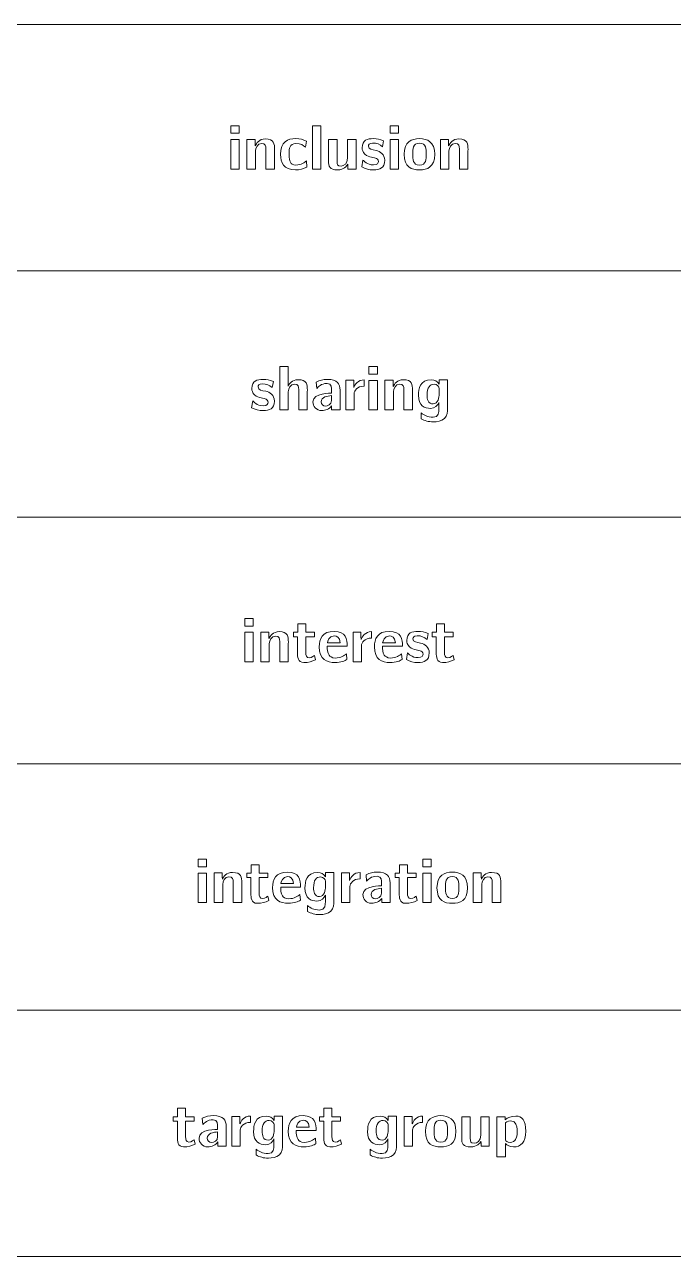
# Model space of a CAD drawing. Header units: inches. Extents: x 0 to 450, y -250 to 0.
# Drawn here: x 229.5 to 295.4, y -125 to 0 of the extents above; entities that cross this region are included whole.
import ezdxf

# ---------------------------------------------------------------- set-up
doc = ezdxf.new("R2010")
doc.units = ezdxf.units.IN
doc.header["$MEASUREMENT"] = 0
doc.layers.add('Raster', color=7, linetype='Continuous')
doc.layers.add('words', color=7, linetype='Continuous')

# ---------------------------------------------------------------- blocks, each defined once
blk = doc.blocks.new('block 32')
at = {"layer": 'words', "color": 250, "lineweight": 18}
for points in [[(250.46, -10.26), (251.31, -10.26), (251.31, -11.03), (250.46, -11.03), (250.46, -10.26)], [(258.75, -10.26), (259.6, -10.26), (259.6, -14.67), (258.75, -14.67), (258.75, -10.26)], [(266.62, -10.26), (267.47, -10.26), (267.47, -11.03), (266.62, -11.03), (266.62, -10.26)], [(250.46, -11.67), (251.31, -11.67), (251.31, -14.67), (250.46, -14.67), (250.46, -11.67)], [(266.62, -11.67), (267.47, -11.67), (267.47, -14.67), (266.62, -14.67), (266.62, -11.67)]]:
    blk.add_lwpolyline(points, dxfattribs=at)
for points, knots in [([(252.08, -11.64), (252.08, -11.64), (252.91, -11.64), (252.91, -11.64), (252.91, -11.64), (252.91, -12.04), (252.91, -12.04), (252.91, -12.04), (252.92, -12.3), (252.92, -12.3), (253.03, -12.04), (253.33, -11.6), (253.95, -11.6), (254.84, -11.6), (254.89, -12.11), (254.89, -12.67), (254.89, -12.76), (254.88, -12.84), (254.88, -12.93), (254.88, -12.93), (254.88, -14.67), (254.88, -14.67), (254.88, -14.67), (254.02, -14.67), (254.02, -14.67), (254.02, -14.67), (254.02, -12.6), (254.02, -12.6), (254.02, -12.3), (253.96, -12.06), (253.58, -12.06), (253.15, -12.06), (252.98, -12.51), (252.95, -12.82), (252.95, -12.82), (252.95, -14.67), (252.95, -14.67), (252.95, -14.67), (252.08, -14.67), (252.08, -14.67), (252.08, -14.67), (252.08, -11.64), (252.08, -11.64)], [0, 0, 0, 0, 1, 1, 1, 2, 2, 2, 3, 3, 3, 4, 4, 4, 5, 5, 5, 6, 6, 6, 7, 7, 7, 8, 8, 8, 9, 9, 9, 10, 10, 10, 11, 11, 11, 12, 12, 12, 13, 13, 13, 14, 14, 14, 14]), ([(257.04, -11.57), (257.53, -11.57), (257.74, -11.64), (258.13, -11.84), (258.13, -11.84), (258.03, -12.44), (258.03, -12.44), (257.76, -12.24), (257.6, -12.06), (257.05, -12.06), (256.4, -12.06), (256.37, -12.6), (256.37, -13.04), (256.37, -13.04), (256.37, -13.22), (256.37, -13.22), (256.37, -13.83), (256.48, -14.25), (257.03, -14.25), (257.62, -14.25), (257.95, -13.96), (258.12, -13.83), (258.12, -13.83), (258.17, -14.45), (258.17, -14.45), (257.8, -14.65), (257.48, -14.74), (257.01, -14.74), (255.8, -14.74), (255.5, -13.99), (255.5, -13.17), (255.5, -11.88), (256.21, -11.57), (257.04, -11.57)], [0, 0, 0, 0, 1, 1, 1, 2, 2, 2, 3, 3, 3, 4, 4, 4, 5, 5, 5, 6, 6, 6, 7, 7, 7, 8, 8, 8, 9, 9, 9, 10, 10, 10, 11, 11, 11, 11]), ([(260.37, -11.67), (260.37, -11.67), (261.24, -11.67), (261.24, -11.67), (261.24, -11.67), (261.24, -13.85), (261.24, -13.85), (261.25, -14.23), (261.22, -14.35), (261.64, -14.35), (261.94, -14.35), (262.31, -14.15), (262.31, -13.56), (262.31, -13.56), (262.31, -11.67), (262.31, -11.67), (262.31, -11.67), (263.17, -11.67), (263.17, -11.67), (263.17, -11.67), (263.17, -14.67), (263.17, -14.67), (263.17, -14.67), (262.33, -14.67), (262.33, -14.67), (262.33, -14.67), (262.33, -14.38), (262.33, -14.38), (262.33, -14.38), (262.32, -14.16), (262.32, -14.16), (262.21, -14.37), (261.92, -14.74), (261.31, -14.74), (260.47, -14.74), (260.37, -14.37), (260.37, -13.85), (260.37, -13.85), (260.37, -11.67), (260.37, -11.67)], [0, 0, 0, 0, 1, 1, 1, 2, 2, 2, 3, 3, 3, 4, 4, 4, 5, 5, 5, 6, 6, 6, 7, 7, 7, 8, 8, 8, 9, 9, 9, 10, 10, 10, 11, 11, 11, 12, 12, 12, 13, 13, 13, 13]), ([(263.87, -13.74), (263.95, -13.83), (264.3, -14.24), (264.94, -14.24), (265.36, -14.24), (265.44, -14.04), (265.44, -13.88), (265.44, -13.71), (265.29, -13.59), (265.14, -13.54), (264.87, -13.45), (264.28, -13.48), (263.93, -12.99), (263.88, -12.91), (263.79, -12.74), (263.79, -12.5), (263.79, -11.71), (264.35, -11.57), (264.92, -11.57), (265.33, -11.57), (265.57, -11.61), (265.97, -11.78), (265.97, -11.78), (265.87, -12.39), (265.87, -12.39), (265.54, -12.14), (265.3, -12.02), (264.84, -12.02), (264.47, -12.02), (264.42, -12.21), (264.42, -12.34), (264.42, -12.68), (264.81, -12.68), (265.2, -12.77), (265.61, -12.86), (266.08, -13.18), (266.08, -13.76), (266.08, -14.55), (265.57, -14.74), (264.94, -14.74), (264.49, -14.74), (264.13, -14.64), (263.75, -14.44), (263.75, -14.44), (263.87, -13.74), (263.87, -13.74)], [0, 0, 0, 0, 1, 1, 1, 2, 2, 2, 3, 3, 3, 4, 4, 4, 5, 5, 5, 6, 6, 6, 7, 7, 7, 8, 8, 8, 9, 9, 9, 10, 10, 10, 11, 11, 11, 12, 12, 12, 13, 13, 13, 14, 14, 14, 15, 15, 15, 15]), ([(269.61, -11.57), (270.39, -11.57), (271.16, -11.9), (271.16, -13.15), (271.16, -14.49), (270.39, -14.74), (269.61, -14.74), (268.82, -14.74), (268.06, -14.49), (268.06, -13.15), (268.06, -11.9), (268.82, -11.57), (269.61, -11.57)], [0, 0, 0, 0, 1, 1, 1, 2, 2, 2, 3, 3, 3, 4, 4, 4, 4]), ([(269.61, -14.25), (270.3, -14.25), (270.29, -13.63), (270.29, -13.14), (270.29, -12.62), (270.29, -12.03), (269.61, -12.03), (268.92, -12.03), (268.92, -12.62), (268.92, -13.14), (268.92, -13.63), (268.93, -14.25), (269.61, -14.25)], [0, 0, 0, 0, 1, 1, 1, 2, 2, 2, 3, 3, 3, 4, 4, 4, 4]), ([(271.73, -11.64), (271.73, -11.64), (272.56, -11.64), (272.56, -11.64), (272.56, -11.64), (272.56, -12.04), (272.56, -12.04), (272.56, -12.04), (272.57, -12.3), (272.57, -12.3), (272.69, -12.04), (272.98, -11.6), (273.61, -11.6), (274.49, -11.6), (274.54, -12.11), (274.54, -12.67), (274.54, -12.76), (274.53, -12.84), (274.53, -12.93), (274.53, -12.93), (274.53, -14.67), (274.53, -14.67), (274.53, -14.67), (273.67, -14.67), (273.67, -14.67), (273.67, -14.67), (273.67, -12.6), (273.67, -12.6), (273.67, -12.3), (273.61, -12.06), (273.24, -12.06), (272.81, -12.06), (272.63, -12.51), (272.6, -12.82), (272.6, -12.82), (272.6, -14.67), (272.6, -14.67), (272.6, -14.67), (271.73, -14.67), (271.73, -14.67), (271.73, -14.67), (271.73, -11.64), (271.73, -11.64)], [0, 0, 0, 0, 1, 1, 1, 2, 2, 2, 3, 3, 3, 4, 4, 4, 5, 5, 5, 6, 6, 6, 7, 7, 7, 8, 8, 8, 9, 9, 9, 10, 10, 10, 11, 11, 11, 12, 12, 12, 13, 13, 13, 14, 14, 14, 14])]:
    blk.add_open_spline(points, degree=3, knots=knots, dxfattribs=at)
blk = doc.blocks.new('block 33')
at = {"layer": 'words', "color": 250, "lineweight": 18}
for points in [[(264.48, -34.69), (265.33, -34.69), (265.33, -35.46), (264.48, -35.46), (264.48, -34.69)], [(264.48, -36.11), (265.33, -36.11), (265.33, -39.1), (264.48, -39.1), (264.48, -36.11)]]:
    blk.add_lwpolyline(points, dxfattribs=at)
for points, knots in [([(255.41, -34.69), (255.41, -34.69), (256.26, -34.69), (256.26, -34.69), (256.26, -34.69), (256.26, -36.7), (256.26, -36.7), (256.38, -36.46), (256.67, -36.04), (257.28, -36.04), (258.17, -36.04), (258.22, -36.54), (258.22, -37.11), (258.22, -37.2), (258.21, -37.29), (258.21, -37.37), (258.21, -37.37), (258.21, -39.1), (258.21, -39.1), (258.21, -39.1), (257.35, -39.1), (257.35, -39.1), (257.35, -39.1), (257.35, -37.03), (257.35, -37.03), (257.35, -36.73), (257.29, -36.49), (256.92, -36.49), (256.48, -36.49), (256.31, -36.94), (256.28, -37.26), (256.28, -37.26), (256.28, -39.1), (256.28, -39.1), (256.28, -39.1), (255.41, -39.1), (255.41, -39.1), (255.41, -39.1), (255.41, -34.69), (255.41, -34.69)], [0, 0, 0, 0, 1, 1, 1, 2, 2, 2, 3, 3, 3, 4, 4, 4, 5, 5, 5, 6, 6, 6, 7, 7, 7, 8, 8, 8, 9, 9, 9, 10, 10, 10, 11, 11, 11, 12, 12, 12, 13, 13, 13, 13]), ([(252.67, -38.18), (252.75, -38.26), (253.09, -38.67), (253.73, -38.67), (254.15, -38.67), (254.24, -38.48), (254.24, -38.32), (254.24, -38.14), (254.09, -38.02), (253.94, -37.97), (253.66, -37.88), (253.07, -37.91), (252.73, -37.42), (252.68, -37.34), (252.58, -37.17), (252.58, -36.93), (252.58, -36.14), (253.14, -36), (253.71, -36), (254.12, -36), (254.37, -36.04), (254.77, -36.21), (254.77, -36.21), (254.66, -36.82), (254.66, -36.82), (254.33, -36.57), (254.1, -36.46), (253.64, -36.46), (253.27, -36.46), (253.22, -36.65), (253.22, -36.77), (253.22, -37.12), (253.61, -37.12), (253.99, -37.2), (254.41, -37.29), (254.87, -37.61), (254.87, -38.2), (254.87, -38.98), (254.36, -39.17), (253.74, -39.17), (253.28, -39.17), (252.92, -39.07), (252.55, -38.88), (252.55, -38.88), (252.67, -38.18), (252.67, -38.18)], [0, 0, 0, 0, 1, 1, 1, 2, 2, 2, 3, 3, 3, 4, 4, 4, 5, 5, 5, 6, 6, 6, 7, 7, 7, 8, 8, 8, 9, 9, 9, 10, 10, 10, 11, 11, 11, 12, 12, 12, 13, 13, 13, 14, 14, 14, 15, 15, 15, 15]), ([(260.68, -37.39), (260.68, -37.39), (260.68, -37.13), (260.68, -37.13), (260.67, -36.93), (260.71, -36.42), (260.22, -36.42), (259.62, -36.42), (259.33, -36.75), (259.17, -36.91), (259.17, -36.91), (259.12, -36.27), (259.12, -36.27), (259.5, -36.08), (259.8, -36), (260.25, -36), (261.25, -36), (261.54, -36.44), (261.54, -37.1), (261.54, -37.1), (261.54, -39.1), (261.54, -39.1), (261.54, -39.1), (260.69, -39.1), (260.69, -39.1), (260.69, -39.1), (260.69, -38.67), (260.69, -38.67), (260.47, -39), (260.06, -39.17), (259.67, -39.17), (259.13, -39.17), (258.79, -38.72), (258.79, -38.28), (258.79, -37.33), (260.67, -37.41), (260.68, -37.39)], [0, 0, 0, 0, 1, 1, 1, 2, 2, 2, 3, 3, 3, 4, 4, 4, 5, 5, 5, 6, 6, 6, 7, 7, 7, 8, 8, 8, 9, 9, 9, 10, 10, 10, 11, 11, 11, 12, 12, 12, 12]), ([(262.12, -36.07), (262.12, -36.07), (262.93, -36.07), (262.93, -36.07), (262.93, -36.07), (262.93, -36.54), (262.93, -36.54), (262.93, -36.54), (262.93, -36.84), (262.93, -36.84), (263.04, -36.55), (263.35, -36.05), (264, -36.04), (264, -36.04), (264, -36.68), (264, -36.68), (263.27, -36.7), (262.99, -37.16), (262.97, -37.45), (262.97, -37.45), (262.97, -39.1), (262.97, -39.1), (262.97, -39.1), (262.12, -39.1), (262.12, -39.1), (262.12, -39.1), (262.12, -36.07), (262.12, -36.07)], [0, 0, 0, 0, 1, 1, 1, 2, 2, 2, 3, 3, 3, 4, 4, 4, 5, 5, 5, 6, 6, 6, 7, 7, 7, 8, 8, 8, 9, 9, 9, 9]), ([(266.1, -36.07), (266.1, -36.07), (266.93, -36.07), (266.93, -36.07), (266.93, -36.07), (266.93, -36.47), (266.93, -36.47), (266.93, -36.47), (266.94, -36.73), (266.94, -36.73), (267.05, -36.47), (267.35, -36.04), (267.97, -36.04), (268.85, -36.04), (268.9, -36.54), (268.9, -37.1), (268.9, -37.19), (268.9, -37.27), (268.9, -37.36), (268.9, -37.36), (268.9, -39.1), (268.9, -39.1), (268.9, -39.1), (268.03, -39.1), (268.03, -39.1), (268.03, -39.1), (268.03, -37.03), (268.03, -37.03), (268.03, -36.73), (267.98, -36.49), (267.6, -36.49), (267.17, -36.49), (266.99, -36.94), (266.97, -37.26), (266.97, -37.26), (266.97, -39.1), (266.97, -39.1), (266.97, -39.1), (266.1, -39.1), (266.1, -39.1), (266.1, -39.1), (266.1, -36.07), (266.1, -36.07)], [0, 0, 0, 0, 1, 1, 1, 2, 2, 2, 3, 3, 3, 4, 4, 4, 5, 5, 5, 6, 6, 6, 7, 7, 7, 8, 8, 8, 9, 9, 9, 10, 10, 10, 11, 11, 11, 12, 12, 12, 13, 13, 13, 14, 14, 14, 14]), ([(270.8, -36.04), (271.18, -36.04), (271.41, -36.21), (271.6, -36.48), (271.6, -36.48), (271.6, -36.04), (271.6, -36.04), (271.6, -36.04), (272.45, -36.04), (272.45, -36.04), (272.45, -36.04), (272.45, -38.95), (272.45, -38.95), (272.45, -39.26), (272.45, -39.67), (272.14, -39.97), (271.84, -40.25), (271.4, -40.31), (271.03, -40.31), (270.5, -40.31), (270.17, -40.2), (269.77, -39.99), (269.77, -39.99), (269.77, -39.4), (269.77, -39.4), (270.09, -39.64), (270.39, -39.85), (271, -39.85), (271.61, -39.85), (271.58, -39.28), (271.58, -39), (271.58, -39), (271.58, -38.34), (271.58, -38.34), (271.45, -38.63), (271.2, -38.95), (270.74, -38.95), (270.13, -38.95), (269.51, -38.68), (269.51, -37.6), (269.51, -36.98), (269.65, -36.04), (270.8, -36.04)], [0, 0, 0, 0, 1, 1, 1, 2, 2, 2, 3, 3, 3, 4, 4, 4, 5, 5, 5, 6, 6, 6, 7, 7, 7, 8, 8, 8, 9, 9, 9, 10, 10, 10, 11, 11, 11, 12, 12, 12, 13, 13, 13, 14, 14, 14, 14]), ([(271.01, -38.49), (271.51, -38.49), (271.6, -37.79), (271.6, -37.52), (271.6, -37.52), (271.6, -36.91), (271.6, -36.91), (271.6, -36.77), (271.41, -36.49), (271.09, -36.49), (270.67, -36.49), (270.38, -36.8), (270.38, -37.59), (270.38, -37.98), (270.47, -38.49), (271.01, -38.49)], [0, 0, 0, 0, 1, 1, 1, 2, 2, 2, 3, 3, 3, 4, 4, 4, 5, 5, 5, 5]), ([(260.06, -38.71), (260.27, -38.71), (260.68, -38.6), (260.68, -38.13), (260.68, -38.13), (260.68, -37.65), (260.68, -37.65), (260.27, -37.68), (259.63, -37.77), (259.63, -38.27), (259.63, -38.51), (259.8, -38.71), (260.06, -38.71)], [0, 0, 0, 0, 1, 1, 1, 2, 2, 2, 3, 3, 3, 4, 4, 4, 4])]:
    blk.add_open_spline(points, degree=3, knots=knots, dxfattribs=at)
blk = doc.blocks.new('block 34')
at = {"layer": 'words', "color": 250, "lineweight": 18}
for points in [[(251.86, -60.26), (252.71, -60.26), (252.71, -61.03), (251.86, -61.03), (251.86, -60.26)], [(251.86, -61.67), (252.71, -61.67), (252.71, -64.67), (251.86, -64.67), (251.86, -61.67)]]:
    blk.add_lwpolyline(points, dxfattribs=at)
for points, knots in [([(256.8, -61.67), (256.8, -61.67), (257.24, -61.67), (257.24, -61.67), (257.24, -61.67), (257.24, -60.82), (257.24, -60.82), (257.24, -60.82), (258.06, -60.82), (258.06, -60.82), (258.06, -60.82), (258.06, -61.67), (258.06, -61.67), (258.06, -61.67), (258.93, -61.67), (258.93, -61.67), (258.93, -61.67), (258.93, -62.13), (258.93, -62.13), (258.93, -62.13), (258.06, -62.13), (258.06, -62.13), (258.06, -62.13), (258.06, -63.67), (258.06, -63.67), (258.06, -64.03), (258.12, -64.25), (258.39, -64.25), (258.71, -64.25), (258.91, -64.02), (258.93, -64.02), (258.93, -64.02), (259.04, -64.46), (259.04, -64.46), (258.69, -64.63), (258.33, -64.74), (257.86, -64.74), (257.24, -64.74), (257.22, -64.11), (257.22, -63.77), (257.22, -63.77), (257.22, -62.13), (257.22, -62.13), (257.22, -62.13), (256.8, -62.13), (256.8, -62.13), (256.8, -62.13), (256.8, -61.67), (256.8, -61.67)], [0, 0, 0, 0, 1, 1, 1, 2, 2, 2, 3, 3, 3, 4, 4, 4, 5, 5, 5, 6, 6, 6, 7, 7, 7, 8, 8, 8, 9, 9, 9, 10, 10, 10, 11, 11, 11, 12, 12, 12, 13, 13, 13, 14, 14, 14, 15, 15, 15, 16, 16, 16, 16]), ([(270.89, -61.67), (270.89, -61.67), (271.34, -61.67), (271.34, -61.67), (271.34, -61.67), (271.34, -60.82), (271.34, -60.82), (271.34, -60.82), (272.15, -60.82), (272.15, -60.82), (272.15, -60.82), (272.15, -61.67), (272.15, -61.67), (272.15, -61.67), (273.02, -61.67), (273.02, -61.67), (273.02, -61.67), (273.02, -62.13), (273.02, -62.13), (273.02, -62.13), (272.15, -62.13), (272.15, -62.13), (272.15, -62.13), (272.15, -63.67), (272.15, -63.67), (272.15, -64.03), (272.22, -64.25), (272.48, -64.25), (272.81, -64.25), (273, -64.02), (273.02, -64.02), (273.02, -64.02), (273.14, -64.46), (273.14, -64.46), (272.79, -64.63), (272.42, -64.74), (271.96, -64.74), (271.33, -64.74), (271.32, -64.11), (271.32, -63.77), (271.32, -63.77), (271.32, -62.13), (271.32, -62.13), (271.32, -62.13), (270.89, -62.13), (270.89, -62.13), (270.89, -62.13), (270.89, -61.67), (270.89, -61.67)], [0, 0, 0, 0, 1, 1, 1, 2, 2, 2, 3, 3, 3, 4, 4, 4, 5, 5, 5, 6, 6, 6, 7, 7, 7, 8, 8, 8, 9, 9, 9, 10, 10, 10, 11, 11, 11, 12, 12, 12, 13, 13, 13, 14, 14, 14, 15, 15, 15, 16, 16, 16, 16]), ([(253.48, -61.64), (253.48, -61.64), (254.31, -61.64), (254.31, -61.64), (254.31, -61.64), (254.31, -62.04), (254.31, -62.04), (254.31, -62.04), (254.32, -62.3), (254.32, -62.3), (254.44, -62.04), (254.73, -61.6), (255.36, -61.6), (256.24, -61.6), (256.29, -62.11), (256.29, -62.67), (256.29, -62.76), (256.28, -62.84), (256.28, -62.93), (256.28, -62.93), (256.28, -64.67), (256.28, -64.67), (256.28, -64.67), (255.42, -64.67), (255.42, -64.67), (255.42, -64.67), (255.42, -62.6), (255.42, -62.6), (255.42, -62.3), (255.36, -62.06), (254.99, -62.06), (254.56, -62.06), (254.38, -62.51), (254.35, -62.82), (254.35, -62.82), (254.35, -64.67), (254.35, -64.67), (254.35, -64.67), (253.48, -64.67), (253.48, -64.67), (253.48, -64.67), (253.48, -61.64), (253.48, -61.64)], [0, 0, 0, 0, 1, 1, 1, 2, 2, 2, 3, 3, 3, 4, 4, 4, 5, 5, 5, 6, 6, 6, 7, 7, 7, 8, 8, 8, 9, 9, 9, 10, 10, 10, 11, 11, 11, 12, 12, 12, 13, 13, 13, 14, 14, 14, 14]), ([(260.94, -61.57), (262.14, -61.57), (262.28, -62.39), (262.28, -63.08), (262.28, -63.08), (260.24, -63.08), (260.24, -63.08), (260.24, -63.39), (260.25, -63.73), (260.44, -63.99), (260.51, -64.09), (260.69, -64.28), (261.07, -64.28), (261.61, -64.28), (261.99, -64.02), (262.2, -63.85), (262.2, -63.85), (262.24, -64.43), (262.24, -64.43), (262.03, -64.55), (261.64, -64.74), (261.03, -64.74), (260.21, -64.74), (259.43, -64.42), (259.43, -63.15), (259.43, -62.33), (259.73, -61.57), (260.94, -61.57)], [0, 0, 0, 0, 1, 1, 1, 2, 2, 2, 3, 3, 3, 4, 4, 4, 5, 5, 5, 6, 6, 6, 7, 7, 7, 8, 8, 8, 9, 9, 9, 9]), ([(261.56, -62.74), (261.5, -62.15), (261.19, -62.03), (260.95, -62.03), (260.4, -62.03), (260.3, -62.57), (260.26, -62.74), (260.26, -62.74), (261.56, -62.74), (261.56, -62.74)], [0, 0, 0, 0, 1, 1, 1, 2, 2, 2, 3, 3, 3, 3]), ([(262.86, -61.64), (262.86, -61.64), (263.67, -61.64), (263.67, -61.64), (263.67, -61.64), (263.67, -62.11), (263.67, -62.11), (263.67, -62.11), (263.68, -62.4), (263.68, -62.4), (263.79, -62.12), (264.09, -61.62), (264.74, -61.6), (264.74, -61.6), (264.74, -62.25), (264.74, -62.25), (264.02, -62.26), (263.74, -62.73), (263.71, -63.02), (263.71, -63.02), (263.71, -64.67), (263.71, -64.67), (263.71, -64.67), (262.86, -64.67), (262.86, -64.67), (262.86, -64.67), (262.86, -61.64), (262.86, -61.64)], [0, 0, 0, 0, 1, 1, 1, 2, 2, 2, 3, 3, 3, 4, 4, 4, 5, 5, 5, 6, 6, 6, 7, 7, 7, 8, 8, 8, 9, 9, 9, 9]), ([(266.55, -61.57), (267.75, -61.57), (267.89, -62.39), (267.89, -63.08), (267.89, -63.08), (265.85, -63.08), (265.85, -63.08), (265.85, -63.39), (265.86, -63.73), (266.04, -63.99), (266.12, -64.09), (266.3, -64.28), (266.68, -64.28), (267.22, -64.28), (267.59, -64.02), (267.8, -63.85), (267.8, -63.85), (267.85, -64.43), (267.85, -64.43), (267.64, -64.55), (267.24, -64.74), (266.63, -64.74), (265.81, -64.74), (265.03, -64.42), (265.03, -63.15), (265.03, -62.33), (265.34, -61.57), (266.55, -61.57)], [0, 0, 0, 0, 1, 1, 1, 2, 2, 2, 3, 3, 3, 4, 4, 4, 5, 5, 5, 6, 6, 6, 7, 7, 7, 8, 8, 8, 9, 9, 9, 9]), ([(267.17, -62.74), (267.1, -62.15), (266.8, -62.03), (266.56, -62.03), (266.01, -62.03), (265.9, -62.57), (265.87, -62.74), (265.87, -62.74), (267.17, -62.74), (267.17, -62.74)], [0, 0, 0, 0, 1, 1, 1, 2, 2, 2, 3, 3, 3, 3]), ([(268.4, -63.74), (268.48, -63.83), (268.82, -64.24), (269.47, -64.24), (269.89, -64.24), (269.97, -64.04), (269.97, -63.88), (269.97, -63.71), (269.82, -63.59), (269.67, -63.54), (269.4, -63.45), (268.81, -63.48), (268.46, -62.99), (268.41, -62.91), (268.32, -62.74), (268.32, -62.5), (268.32, -61.71), (268.88, -61.57), (269.45, -61.57), (269.85, -61.57), (270.1, -61.61), (270.5, -61.78), (270.5, -61.78), (270.39, -62.39), (270.39, -62.39), (270.06, -62.14), (269.83, -62.02), (269.37, -62.02), (269, -62.02), (268.95, -62.21), (268.95, -62.34), (268.95, -62.68), (269.34, -62.68), (269.73, -62.77), (270.14, -62.86), (270.6, -63.18), (270.6, -63.76), (270.6, -64.55), (270.09, -64.74), (269.47, -64.74), (269.01, -64.74), (268.65, -64.64), (268.28, -64.44), (268.28, -64.44), (268.4, -63.74), (268.4, -63.74)], [0, 0, 0, 0, 1, 1, 1, 2, 2, 2, 3, 3, 3, 4, 4, 4, 5, 5, 5, 6, 6, 6, 7, 7, 7, 8, 8, 8, 9, 9, 9, 10, 10, 10, 11, 11, 11, 12, 12, 12, 13, 13, 13, 14, 14, 14, 15, 15, 15, 15])]:
    blk.add_open_spline(points, degree=3, knots=knots, dxfattribs=at)
blk = doc.blocks.new('block 35')
at = {"layer": 'words', "color": 250, "lineweight": 18}
for points in [[(247.13, -84.69), (247.98, -84.69), (247.98, -85.46), (247.13, -85.46), (247.13, -84.69)], [(269.95, -84.69), (270.8, -84.69), (270.8, -85.46), (269.95, -85.46), (269.95, -84.69)], [(247.13, -86.11), (247.98, -86.11), (247.98, -89.1), (247.13, -89.1), (247.13, -86.11)], [(269.95, -86.11), (270.8, -86.11), (270.8, -89.1), (269.95, -89.1), (269.95, -86.11)]]:
    blk.add_lwpolyline(points, dxfattribs=at)
for points, knots in [([(248.75, -86.07), (248.75, -86.07), (249.58, -86.07), (249.58, -86.07), (249.58, -86.07), (249.58, -86.47), (249.58, -86.47), (249.58, -86.47), (249.59, -86.73), (249.59, -86.73), (249.7, -86.47), (250, -86.04), (250.62, -86.04), (251.51, -86.04), (251.56, -86.54), (251.56, -87.1), (251.56, -87.19), (251.55, -87.27), (251.55, -87.36), (251.55, -87.36), (251.55, -89.1), (251.55, -89.1), (251.55, -89.1), (250.69, -89.1), (250.69, -89.1), (250.69, -89.1), (250.69, -87.03), (250.69, -87.03), (250.69, -86.73), (250.63, -86.49), (250.25, -86.49), (249.82, -86.49), (249.64, -86.94), (249.62, -87.26), (249.62, -87.26), (249.62, -89.1), (249.62, -89.1), (249.62, -89.1), (248.75, -89.1), (248.75, -89.1), (248.75, -89.1), (248.75, -86.07), (248.75, -86.07)], [0, 0, 0, 0, 1, 1, 1, 2, 2, 2, 3, 3, 3, 4, 4, 4, 5, 5, 5, 6, 6, 6, 7, 7, 7, 8, 8, 8, 9, 9, 9, 10, 10, 10, 11, 11, 11, 12, 12, 12, 13, 13, 13, 14, 14, 14, 14]), ([(252.06, -86.11), (252.06, -86.11), (252.51, -86.11), (252.51, -86.11), (252.51, -86.11), (252.51, -85.25), (252.51, -85.25), (252.51, -85.25), (253.32, -85.25), (253.32, -85.25), (253.32, -85.25), (253.32, -86.11), (253.32, -86.11), (253.32, -86.11), (254.19, -86.11), (254.19, -86.11), (254.19, -86.11), (254.19, -86.56), (254.19, -86.56), (254.19, -86.56), (253.32, -86.56), (253.32, -86.56), (253.32, -86.56), (253.32, -88.1), (253.32, -88.1), (253.32, -88.46), (253.38, -88.68), (253.65, -88.68), (253.98, -88.68), (254.17, -88.45), (254.19, -88.45), (254.19, -88.45), (254.31, -88.89), (254.31, -88.89), (253.96, -89.06), (253.59, -89.17), (253.12, -89.17), (252.5, -89.17), (252.49, -88.54), (252.49, -88.2), (252.49, -88.2), (252.49, -86.56), (252.49, -86.56), (252.49, -86.56), (252.06, -86.56), (252.06, -86.56), (252.06, -86.56), (252.06, -86.11), (252.06, -86.11)], [0, 0, 0, 0, 1, 1, 1, 2, 2, 2, 3, 3, 3, 4, 4, 4, 5, 5, 5, 6, 6, 6, 7, 7, 7, 8, 8, 8, 9, 9, 9, 10, 10, 10, 11, 11, 11, 12, 12, 12, 13, 13, 13, 14, 14, 14, 15, 15, 15, 16, 16, 16, 16]), ([(256.21, -86), (257.4, -86), (257.54, -86.82), (257.54, -87.52), (257.54, -87.52), (255.51, -87.52), (255.51, -87.52), (255.51, -87.82), (255.52, -88.16), (255.7, -88.42), (255.78, -88.53), (255.96, -88.71), (256.34, -88.71), (256.88, -88.71), (257.25, -88.45), (257.46, -88.28), (257.46, -88.28), (257.51, -88.86), (257.51, -88.86), (257.3, -88.98), (256.9, -89.17), (256.29, -89.17), (255.47, -89.17), (254.69, -88.86), (254.69, -87.58), (254.69, -86.77), (255, -86), (256.21, -86)], [0, 0, 0, 0, 1, 1, 1, 2, 2, 2, 3, 3, 3, 4, 4, 4, 5, 5, 5, 6, 6, 6, 7, 7, 7, 8, 8, 8, 9, 9, 9, 9]), ([(259.26, -86.04), (259.65, -86.04), (259.87, -86.21), (260.06, -86.48), (260.06, -86.48), (260.06, -86.04), (260.06, -86.04), (260.06, -86.04), (260.92, -86.04), (260.92, -86.04), (260.92, -86.04), (260.92, -88.95), (260.92, -88.95), (260.92, -89.26), (260.91, -89.67), (260.6, -89.97), (260.31, -90.25), (259.86, -90.31), (259.49, -90.31), (258.96, -90.31), (258.63, -90.2), (258.23, -89.99), (258.23, -89.99), (258.23, -89.4), (258.23, -89.4), (258.55, -89.64), (258.85, -89.85), (259.46, -89.85), (260.07, -89.85), (260.05, -89.28), (260.05, -89), (260.05, -89), (260.05, -88.34), (260.05, -88.34), (259.91, -88.63), (259.66, -88.95), (259.2, -88.95), (258.59, -88.95), (257.98, -88.68), (257.98, -87.6), (257.98, -86.98), (258.11, -86.04), (259.26, -86.04)], [0, 0, 0, 0, 1, 1, 1, 2, 2, 2, 3, 3, 3, 4, 4, 4, 5, 5, 5, 6, 6, 6, 7, 7, 7, 8, 8, 8, 9, 9, 9, 10, 10, 10, 11, 11, 11, 12, 12, 12, 13, 13, 13, 14, 14, 14, 14]), ([(261.69, -86.07), (261.69, -86.07), (262.5, -86.07), (262.5, -86.07), (262.5, -86.07), (262.5, -86.54), (262.5, -86.54), (262.5, -86.54), (262.51, -86.84), (262.51, -86.84), (262.62, -86.55), (262.92, -86.05), (263.57, -86.04), (263.57, -86.04), (263.57, -86.68), (263.57, -86.68), (262.85, -86.7), (262.57, -87.16), (262.54, -87.45), (262.54, -87.45), (262.54, -89.1), (262.54, -89.1), (262.54, -89.1), (261.69, -89.1), (261.69, -89.1), (261.69, -89.1), (261.69, -86.07), (261.69, -86.07)], [0, 0, 0, 0, 1, 1, 1, 2, 2, 2, 3, 3, 3, 4, 4, 4, 5, 5, 5, 6, 6, 6, 7, 7, 7, 8, 8, 8, 9, 9, 9, 9]), ([(265.75, -87.39), (265.75, -87.39), (265.75, -87.13), (265.75, -87.13), (265.75, -86.93), (265.79, -86.42), (265.3, -86.42), (264.69, -86.42), (264.4, -86.75), (264.24, -86.91), (264.24, -86.91), (264.19, -86.27), (264.19, -86.27), (264.57, -86.08), (264.87, -86), (265.32, -86), (266.32, -86), (266.62, -86.44), (266.62, -87.1), (266.62, -87.1), (266.62, -89.1), (266.62, -89.1), (266.62, -89.1), (265.77, -89.1), (265.77, -89.1), (265.77, -89.1), (265.77, -88.67), (265.77, -88.67), (265.54, -89), (265.14, -89.17), (264.74, -89.17), (264.2, -89.17), (263.86, -88.72), (263.86, -88.28), (263.86, -87.33), (265.75, -87.41), (265.75, -87.39)], [0, 0, 0, 0, 1, 1, 1, 2, 2, 2, 3, 3, 3, 4, 4, 4, 5, 5, 5, 6, 6, 6, 7, 7, 7, 8, 8, 8, 9, 9, 9, 10, 10, 10, 11, 11, 11, 12, 12, 12, 12]), ([(267.13, -86.11), (267.13, -86.11), (267.58, -86.11), (267.58, -86.11), (267.58, -86.11), (267.58, -85.25), (267.58, -85.25), (267.58, -85.25), (268.39, -85.25), (268.39, -85.25), (268.39, -85.25), (268.39, -86.11), (268.39, -86.11), (268.39, -86.11), (269.26, -86.11), (269.26, -86.11), (269.26, -86.11), (269.26, -86.56), (269.26, -86.56), (269.26, -86.56), (268.39, -86.56), (268.39, -86.56), (268.39, -86.56), (268.39, -88.1), (268.39, -88.1), (268.39, -88.46), (268.45, -88.68), (268.72, -88.68), (269.04, -88.68), (269.24, -88.45), (269.26, -88.45), (269.26, -88.45), (269.37, -88.89), (269.37, -88.89), (269.02, -89.06), (268.66, -89.17), (268.19, -89.17), (267.57, -89.17), (267.56, -88.54), (267.56, -88.2), (267.56, -88.2), (267.56, -86.56), (267.56, -86.56), (267.56, -86.56), (267.13, -86.56), (267.13, -86.56), (267.13, -86.56), (267.13, -86.11), (267.13, -86.11)], [0, 0, 0, 0, 1, 1, 1, 2, 2, 2, 3, 3, 3, 4, 4, 4, 5, 5, 5, 6, 6, 6, 7, 7, 7, 8, 8, 8, 9, 9, 9, 10, 10, 10, 11, 11, 11, 12, 12, 12, 13, 13, 13, 14, 14, 14, 15, 15, 15, 16, 16, 16, 16]), ([(272.94, -86), (273.72, -86), (274.49, -86.33), (274.49, -87.59), (274.49, -88.93), (273.72, -89.17), (272.94, -89.17), (272.15, -89.17), (271.39, -88.93), (271.39, -87.59), (271.39, -86.33), (272.15, -86), (272.94, -86)], [0, 0, 0, 0, 1, 1, 1, 2, 2, 2, 3, 3, 3, 4, 4, 4, 4]), ([(275.06, -86.07), (275.06, -86.07), (275.89, -86.07), (275.89, -86.07), (275.89, -86.07), (275.89, -86.47), (275.89, -86.47), (275.89, -86.47), (275.9, -86.73), (275.9, -86.73), (276.02, -86.47), (276.31, -86.04), (276.94, -86.04), (277.82, -86.04), (277.87, -86.54), (277.87, -87.1), (277.87, -87.19), (277.86, -87.27), (277.86, -87.36), (277.86, -87.36), (277.86, -89.1), (277.86, -89.1), (277.86, -89.1), (277, -89.1), (277, -89.1), (277, -89.1), (277, -87.03), (277, -87.03), (277, -86.73), (276.94, -86.49), (276.57, -86.49), (276.14, -86.49), (275.96, -86.94), (275.93, -87.26), (275.93, -87.26), (275.93, -89.1), (275.93, -89.1), (275.93, -89.1), (275.06, -89.1), (275.06, -89.1), (275.06, -89.1), (275.06, -86.07), (275.06, -86.07)], [0, 0, 0, 0, 1, 1, 1, 2, 2, 2, 3, 3, 3, 4, 4, 4, 5, 5, 5, 6, 6, 6, 7, 7, 7, 8, 8, 8, 9, 9, 9, 10, 10, 10, 11, 11, 11, 12, 12, 12, 13, 13, 13, 14, 14, 14, 14]), ([(256.83, -87.17), (256.76, -86.58), (256.46, -86.46), (256.22, -86.46), (255.67, -86.46), (255.56, -87), (255.53, -87.17), (255.53, -87.17), (256.83, -87.17), (256.83, -87.17)], [0, 0, 0, 0, 1, 1, 1, 2, 2, 2, 3, 3, 3, 3]), ([(259.47, -88.49), (259.97, -88.49), (260.06, -87.79), (260.06, -87.52), (260.06, -87.52), (260.06, -86.91), (260.06, -86.91), (260.06, -86.77), (259.87, -86.49), (259.56, -86.49), (259.13, -86.49), (258.85, -86.8), (258.85, -87.59), (258.85, -87.98), (258.93, -88.49), (259.47, -88.49)], [0, 0, 0, 0, 1, 1, 1, 2, 2, 2, 3, 3, 3, 4, 4, 4, 5, 5, 5, 5]), ([(272.94, -88.68), (273.63, -88.68), (273.62, -88.06), (273.62, -87.57), (273.62, -87.05), (273.62, -86.46), (272.94, -86.46), (272.25, -86.46), (272.25, -87.05), (272.25, -87.57), (272.25, -88.06), (272.26, -88.68), (272.94, -88.68)], [0, 0, 0, 0, 1, 1, 1, 2, 2, 2, 3, 3, 3, 4, 4, 4, 4]), ([(265.14, -88.71), (265.34, -88.71), (265.75, -88.6), (265.75, -88.13), (265.75, -88.13), (265.75, -87.65), (265.75, -87.65), (265.35, -87.68), (264.7, -87.77), (264.7, -88.27), (264.7, -88.51), (264.87, -88.71), (265.14, -88.71)], [0, 0, 0, 0, 1, 1, 1, 2, 2, 2, 3, 3, 3, 4, 4, 4, 4])]:
    blk.add_open_spline(points, degree=3, knots=knots, dxfattribs=at)
blk = doc.blocks.new('block 36')
at = {"layer": 'words', "color": 250, "lineweight": 18}
for points, knots in [([(244.59, -110.83), (244.59, -110.83), (245.03, -110.83), (245.03, -110.83), (245.03, -110.83), (245.03, -109.97), (245.03, -109.97), (245.03, -109.97), (245.85, -109.97), (245.85, -109.97), (245.85, -109.97), (245.85, -110.83), (245.85, -110.83), (245.85, -110.83), (246.72, -110.83), (246.72, -110.83), (246.72, -110.83), (246.72, -111.28), (246.72, -111.28), (246.72, -111.28), (245.85, -111.28), (245.85, -111.28), (245.85, -111.28), (245.85, -112.82), (245.85, -112.82), (245.85, -113.18), (245.91, -113.4), (246.18, -113.4), (246.5, -113.4), (246.7, -113.17), (246.72, -113.17), (246.72, -113.17), (246.83, -113.62), (246.83, -113.62), (246.48, -113.78), (246.12, -113.89), (245.65, -113.89), (245.03, -113.89), (245.02, -113.26), (245.02, -112.92), (245.02, -112.92), (245.02, -111.28), (245.02, -111.28), (245.02, -111.28), (244.59, -111.28), (244.59, -111.28), (244.59, -111.28), (244.59, -110.83), (244.59, -110.83)], [0, 0, 0, 0, 1, 1, 1, 2, 2, 2, 3, 3, 3, 4, 4, 4, 5, 5, 5, 6, 6, 6, 7, 7, 7, 8, 8, 8, 9, 9, 9, 10, 10, 10, 11, 11, 11, 12, 12, 12, 13, 13, 13, 14, 14, 14, 15, 15, 15, 16, 16, 16, 16]), ([(259.46, -110.83), (259.46, -110.83), (259.91, -110.83), (259.91, -110.83), (259.91, -110.83), (259.91, -109.97), (259.91, -109.97), (259.91, -109.97), (260.72, -109.97), (260.72, -109.97), (260.72, -109.97), (260.72, -110.83), (260.72, -110.83), (260.72, -110.83), (261.59, -110.83), (261.59, -110.83), (261.59, -110.83), (261.59, -111.28), (261.59, -111.28), (261.59, -111.28), (260.72, -111.28), (260.72, -111.28), (260.72, -111.28), (260.72, -112.82), (260.72, -112.82), (260.72, -113.18), (260.78, -113.4), (261.05, -113.4), (261.37, -113.4), (261.57, -113.17), (261.59, -113.17), (261.59, -113.17), (261.7, -113.62), (261.7, -113.62), (261.35, -113.78), (260.99, -113.89), (260.52, -113.89), (259.9, -113.89), (259.89, -113.26), (259.89, -112.92), (259.89, -112.92), (259.89, -111.28), (259.89, -111.28), (259.89, -111.28), (259.46, -111.28), (259.46, -111.28), (259.46, -111.28), (259.46, -110.83), (259.46, -110.83)], [0, 0, 0, 0, 1, 1, 1, 2, 2, 2, 3, 3, 3, 4, 4, 4, 5, 5, 5, 6, 6, 6, 7, 7, 7, 8, 8, 8, 9, 9, 9, 10, 10, 10, 11, 11, 11, 12, 12, 12, 13, 13, 13, 14, 14, 14, 15, 15, 15, 16, 16, 16, 16]), ([(249.11, -112.11), (249.11, -112.11), (249.11, -111.85), (249.11, -111.85), (249.11, -111.65), (249.14, -111.14), (248.65, -111.14), (248.05, -111.14), (247.76, -111.47), (247.6, -111.63), (247.6, -111.63), (247.55, -110.99), (247.55, -110.99), (247.93, -110.8), (248.23, -110.72), (248.68, -110.72), (249.68, -110.72), (249.98, -111.16), (249.98, -111.82), (249.98, -111.82), (249.98, -113.82), (249.98, -113.82), (249.98, -113.82), (249.12, -113.82), (249.12, -113.82), (249.12, -113.82), (249.12, -113.39), (249.12, -113.39), (248.9, -113.72), (248.5, -113.89), (248.1, -113.89), (247.56, -113.89), (247.22, -113.44), (247.22, -113.01), (247.22, -112.05), (249.11, -112.13), (249.11, -112.11)], [0, 0, 0, 0, 1, 1, 1, 2, 2, 2, 3, 3, 3, 4, 4, 4, 5, 5, 5, 6, 6, 6, 7, 7, 7, 8, 8, 8, 9, 9, 9, 10, 10, 10, 11, 11, 11, 12, 12, 12, 12]), ([(250.55, -110.79), (250.55, -110.79), (251.36, -110.79), (251.36, -110.79), (251.36, -110.79), (251.36, -111.26), (251.36, -111.26), (251.36, -111.26), (251.37, -111.56), (251.37, -111.56), (251.47, -111.27), (251.78, -110.77), (252.43, -110.76), (252.43, -110.76), (252.43, -111.4), (252.43, -111.4), (251.7, -111.42), (251.42, -111.88), (251.4, -112.17), (251.4, -112.17), (251.4, -113.82), (251.4, -113.82), (251.4, -113.82), (250.55, -113.82), (250.55, -113.82), (250.55, -113.82), (250.55, -110.79), (250.55, -110.79)], [0, 0, 0, 0, 1, 1, 1, 2, 2, 2, 3, 3, 3, 4, 4, 4, 5, 5, 5, 6, 6, 6, 7, 7, 7, 8, 8, 8, 9, 9, 9, 9]), ([(254.04, -110.76), (254.43, -110.76), (254.65, -110.93), (254.85, -111.2), (254.85, -111.2), (254.85, -110.76), (254.85, -110.76), (254.85, -110.76), (255.7, -110.76), (255.7, -110.76), (255.7, -110.76), (255.7, -113.67), (255.7, -113.67), (255.7, -113.98), (255.69, -114.39), (255.38, -114.69), (255.09, -114.97), (254.64, -115.03), (254.27, -115.03), (253.74, -115.03), (253.41, -114.92), (253.01, -114.71), (253.01, -114.71), (253.01, -114.12), (253.01, -114.12), (253.33, -114.36), (253.63, -114.57), (254.24, -114.57), (254.85, -114.57), (254.83, -114), (254.83, -113.72), (254.83, -113.72), (254.83, -113.06), (254.83, -113.06), (254.69, -113.35), (254.45, -113.67), (253.98, -113.67), (253.37, -113.67), (252.76, -113.4), (252.76, -112.33), (252.76, -111.7), (252.9, -110.76), (254.04, -110.76)], [0, 0, 0, 0, 1, 1, 1, 2, 2, 2, 3, 3, 3, 4, 4, 4, 5, 5, 5, 6, 6, 6, 7, 7, 7, 8, 8, 8, 9, 9, 9, 10, 10, 10, 11, 11, 11, 12, 12, 12, 13, 13, 13, 14, 14, 14, 14]), ([(254.25, -113.21), (254.75, -113.21), (254.85, -112.51), (254.85, -112.24), (254.85, -112.24), (254.85, -111.63), (254.85, -111.63), (254.84, -111.49), (254.65, -111.21), (254.34, -111.21), (253.91, -111.21), (253.63, -111.52), (253.63, -112.31), (253.63, -112.7), (253.71, -113.21), (254.25, -113.21)], [0, 0, 0, 0, 1, 1, 1, 2, 2, 2, 3, 3, 3, 4, 4, 4, 5, 5, 5, 5]), ([(257.8, -110.72), (258.99, -110.72), (259.13, -111.54), (259.13, -112.24), (259.13, -112.24), (257.09, -112.24), (257.09, -112.24), (257.09, -112.54), (257.11, -112.88), (257.29, -113.14), (257.37, -113.25), (257.54, -113.43), (257.93, -113.43), (258.46, -113.43), (258.84, -113.17), (259.05, -113.01), (259.05, -113.01), (259.09, -113.58), (259.09, -113.58), (258.88, -113.7), (258.49, -113.89), (257.88, -113.89), (257.06, -113.89), (256.28, -113.58), (256.28, -112.3), (256.28, -111.49), (256.58, -110.72), (257.8, -110.72)], [0, 0, 0, 0, 1, 1, 1, 2, 2, 2, 3, 3, 3, 4, 4, 4, 5, 5, 5, 6, 6, 6, 7, 7, 7, 8, 8, 8, 9, 9, 9, 9]), ([(258.41, -111.89), (258.35, -111.3), (258.05, -111.18), (257.8, -111.18), (257.26, -111.18), (257.15, -111.72), (257.12, -111.89), (257.12, -111.89), (258.41, -111.89), (258.41, -111.89)], [0, 0, 0, 0, 1, 1, 1, 2, 2, 2, 3, 3, 3, 3]), ([(265.62, -110.76), (266.01, -110.76), (266.23, -110.93), (266.43, -111.2), (266.43, -111.2), (266.43, -110.76), (266.43, -110.76), (266.43, -110.76), (267.28, -110.76), (267.28, -110.76), (267.28, -110.76), (267.28, -113.67), (267.28, -113.67), (267.28, -113.98), (267.27, -114.39), (266.96, -114.69), (266.67, -114.97), (266.22, -115.03), (265.86, -115.03), (265.32, -115.03), (264.99, -114.92), (264.59, -114.71), (264.59, -114.71), (264.59, -114.12), (264.59, -114.12), (264.92, -114.36), (265.21, -114.57), (265.82, -114.57), (266.43, -114.57), (266.41, -114), (266.41, -113.72), (266.41, -113.72), (266.41, -113.06), (266.41, -113.06), (266.28, -113.35), (266.03, -113.67), (265.56, -113.67), (264.95, -113.67), (264.34, -113.4), (264.34, -112.33), (264.34, -111.7), (264.48, -110.76), (265.62, -110.76)], [0, 0, 0, 0, 1, 1, 1, 2, 2, 2, 3, 3, 3, 4, 4, 4, 5, 5, 5, 6, 6, 6, 7, 7, 7, 8, 8, 8, 9, 9, 9, 10, 10, 10, 11, 11, 11, 12, 12, 12, 13, 13, 13, 14, 14, 14, 14]), ([(265.84, -113.21), (266.33, -113.21), (266.43, -112.51), (266.43, -112.24), (266.43, -112.24), (266.43, -111.63), (266.43, -111.63), (266.42, -111.49), (266.24, -111.21), (265.92, -111.21), (265.49, -111.21), (265.21, -111.52), (265.21, -112.31), (265.21, -112.7), (265.29, -113.21), (265.84, -113.21)], [0, 0, 0, 0, 1, 1, 1, 2, 2, 2, 3, 3, 3, 4, 4, 4, 5, 5, 5, 5]), ([(268.05, -110.79), (268.05, -110.79), (268.87, -110.79), (268.87, -110.79), (268.87, -110.79), (268.87, -111.26), (268.87, -111.26), (268.87, -111.26), (268.87, -111.56), (268.87, -111.56), (268.98, -111.27), (269.28, -110.77), (269.93, -110.76), (269.93, -110.76), (269.93, -111.4), (269.93, -111.4), (269.21, -111.42), (268.93, -111.88), (268.9, -112.17), (268.9, -112.17), (268.9, -113.82), (268.9, -113.82), (268.9, -113.82), (268.05, -113.82), (268.05, -113.82), (268.05, -113.82), (268.05, -110.79), (268.05, -110.79)], [0, 0, 0, 0, 1, 1, 1, 2, 2, 2, 3, 3, 3, 4, 4, 4, 5, 5, 5, 6, 6, 6, 7, 7, 7, 8, 8, 8, 9, 9, 9, 9]), ([(271.77, -110.72), (272.56, -110.72), (273.32, -111.05), (273.32, -112.31), (273.32, -113.65), (272.56, -113.89), (271.77, -113.89), (270.99, -113.89), (270.22, -113.65), (270.22, -112.31), (270.22, -111.05), (270.99, -110.72), (271.77, -110.72)], [0, 0, 0, 0, 1, 1, 1, 2, 2, 2, 3, 3, 3, 4, 4, 4, 4]), ([(271.78, -113.4), (272.47, -113.4), (272.46, -112.78), (272.46, -112.29), (272.46, -111.77), (272.46, -111.18), (271.77, -111.18), (271.09, -111.18), (271.09, -111.77), (271.09, -112.29), (271.09, -112.78), (271.09, -113.4), (271.78, -113.4)], [0, 0, 0, 0, 1, 1, 1, 2, 2, 2, 3, 3, 3, 4, 4, 4, 4]), ([(273.9, -110.83), (273.9, -110.83), (274.77, -110.83), (274.77, -110.83), (274.77, -110.83), (274.77, -113), (274.77, -113), (274.78, -113.38), (274.75, -113.51), (275.17, -113.51), (275.46, -113.51), (275.84, -113.3), (275.84, -112.71), (275.84, -112.71), (275.84, -110.83), (275.84, -110.83), (275.84, -110.83), (276.7, -110.83), (276.7, -110.83), (276.7, -110.83), (276.7, -113.82), (276.7, -113.82), (276.7, -113.82), (275.86, -113.82), (275.86, -113.82), (275.86, -113.82), (275.86, -113.53), (275.86, -113.53), (275.86, -113.53), (275.85, -113.32), (275.85, -113.32), (275.74, -113.53), (275.44, -113.89), (274.83, -113.89), (274, -113.89), (273.9, -113.53), (273.9, -113), (273.9, -113), (273.9, -110.83), (273.9, -110.83)], [0, 0, 0, 0, 1, 1, 1, 2, 2, 2, 3, 3, 3, 4, 4, 4, 5, 5, 5, 6, 6, 6, 7, 7, 7, 8, 8, 8, 9, 9, 9, 10, 10, 10, 11, 11, 11, 12, 12, 12, 13, 13, 13, 13]), ([(277.47, -110.83), (277.47, -110.83), (278.32, -110.83), (278.32, -110.83), (278.32, -110.83), (278.32, -111.14), (278.32, -111.14), (278.58, -110.93), (278.93, -110.76), (279.4, -110.76), (280.01, -110.76), (280.41, -111.18), (280.41, -112.31), (280.41, -113.45), (279.91, -113.89), (279.16, -113.89), (278.79, -113.89), (278.54, -113.75), (278.34, -113.55), (278.34, -113.55), (278.34, -114.89), (278.34, -114.89), (278.34, -114.89), (277.47, -114.89), (277.47, -114.89), (277.47, -114.89), (277.47, -110.83), (277.47, -110.83)], [0, 0, 0, 0, 1, 1, 1, 2, 2, 2, 3, 3, 3, 4, 4, 4, 5, 5, 5, 6, 6, 6, 7, 7, 7, 8, 8, 8, 9, 9, 9, 9]), ([(248.5, -113.43), (248.7, -113.43), (249.11, -113.32), (249.11, -112.85), (249.11, -112.85), (249.11, -112.37), (249.11, -112.37), (248.7, -112.4), (248.06, -112.49), (248.06, -112.99), (248.06, -113.23), (248.23, -113.43), (248.5, -113.43)], [0, 0, 0, 0, 1, 1, 1, 2, 2, 2, 3, 3, 3, 4, 4, 4, 4]), ([(278.82, -113.43), (279.06, -113.43), (279.27, -113.32), (279.38, -113.13), (279.56, -112.83), (279.53, -112.52), (279.54, -112.26), (279.54, -112.26), (279.53, -112.1), (279.53, -112.1), (279.51, -111.84), (279.44, -111.25), (278.89, -111.25), (278.56, -111.25), (278.35, -111.45), (278.34, -111.45), (278.34, -111.45), (278.34, -113.21), (278.34, -113.21), (278.38, -113.25), (278.53, -113.43), (278.82, -113.43)], [0, 0, 0, 0, 1, 1, 1, 2, 2, 2, 3, 3, 3, 4, 4, 4, 5, 5, 5, 6, 6, 6, 7, 7, 7, 7])]:
    blk.add_open_spline(points, degree=3, knots=knots, dxfattribs=at)

msp = doc.modelspace()

# ---------------------------------------------------------------- linework, layer by layer
at = {"layer": 'Raster', "color": 250, "lineweight": 18}
for points in [[(0, 0), (450, 0)], [(0, -25), (450, -25)], [(0, -50), (450, -50)], [(0, -75), (450, -75)], [(0, -100), (450, -100)], [(0, -125), (450, -125)]]:
    msp.add_lwpolyline(points, dxfattribs=at)

# ---------------------------------------------------------------- block references
at = {"layer": 'words'}
for name in ['block 32', 'block 33', 'block 34', 'block 35', 'block 36']:
    msp.add_blockref(name, (0, 0), dxfattribs=at)

doc.saveas('drawing.dxf')
